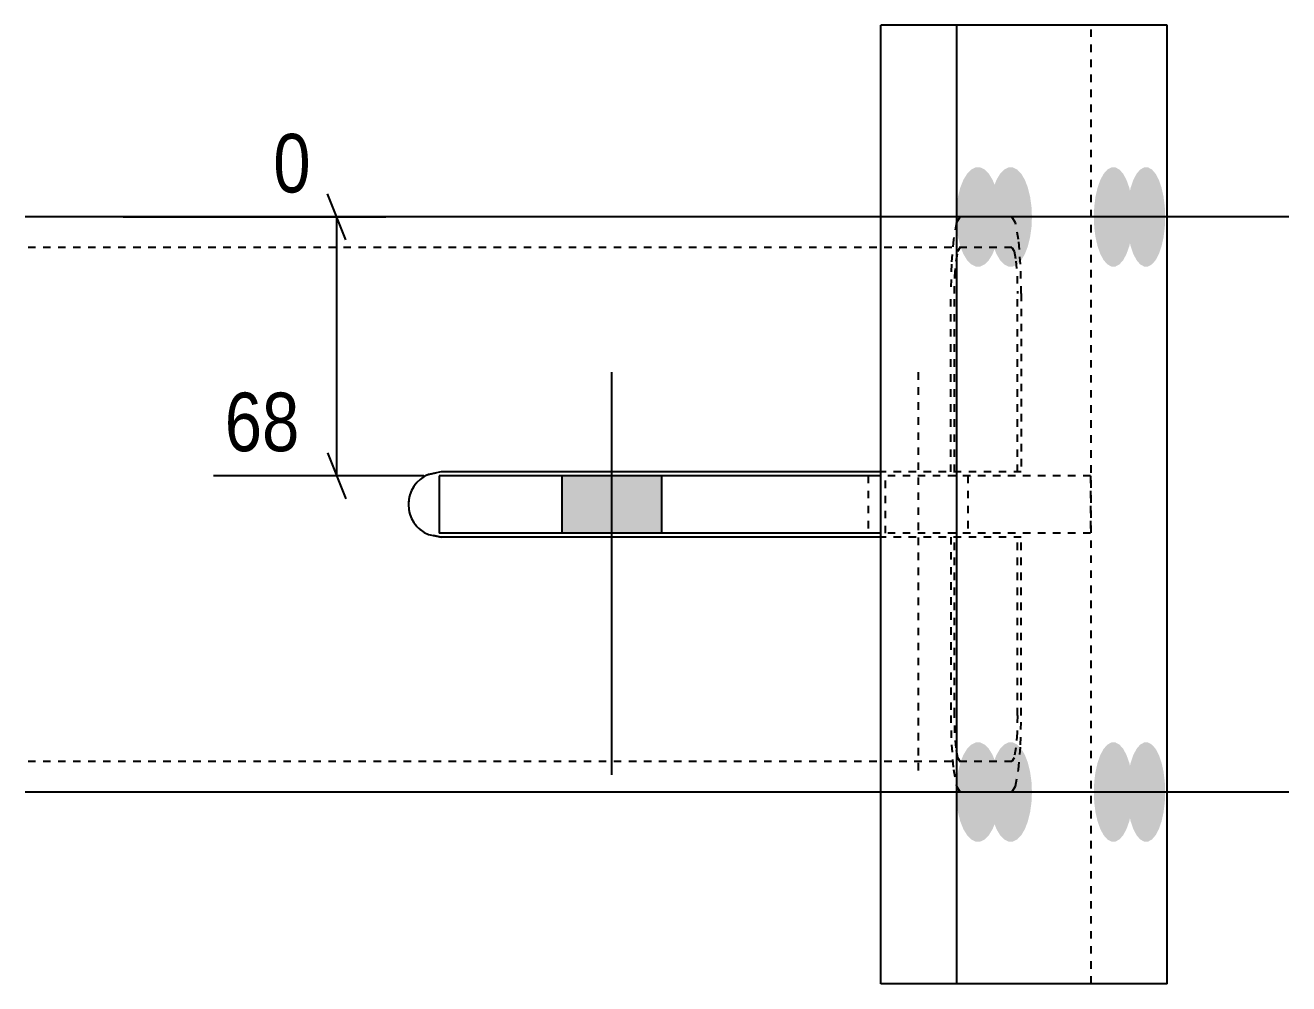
# Model space of a CAD drawing. Header units: millimetres. Extents: x 7 to 46963, y 6 to 1565.
# Drawn here: x 26900.1 to 27229.9, y 9.6 to 259.6 of the extents above; entities that cross this region are included whole.
import ezdxf

# ---------------------------------------------------------------- set-up
doc = ezdxf.new("R2010")
doc.units = ezdxf.units.MM
doc.linetypes.add('DXK_LINE_DOT2', pattern=[3.9198, 1.9599, -1.9599])
doc.layers.add('MÅLSÆTNING', color=7, linetype='Continuous')
doc.layers.add('STÅL', color=7, linetype='Continuous')
doc.styles.add('Arial Narrow', font='ARIALN.TTF', dxfattribs={"height": 0.2})

msp = doc.modelspace()

# ---------------------------------------------------------------- hatches: boundary and pattern name
at = {"layer": 'STÅL', "linetype": 'Continuous'}
for points in [[(27143.05, 209.6), (27143.18, 212.3), (27143.55, 214.89), (27144.14, 217.24), (27144.94, 219.26), (27145.91, 220.86), (27147, 221.96), (27148.16, 222.53), (27149.36, 222.53), (27150.52, 221.96), (27151.61, 220.86), (27152.58, 219.26), (27153.38, 217.24), (27153.97, 214.89), (27154.34, 212.3), (27154.47, 209.6), (27154.34, 206.9), (27153.97, 204.31), (27153.38, 201.96), (27152.58, 199.94), (27151.61, 198.34), (27150.52, 197.24), (27149.36, 196.67), (27148.16, 196.67), (27147, 197.24), (27145.91, 198.34), (27144.94, 199.94), (27144.14, 201.96), (27143.55, 204.31), (27143.18, 206.9)], [(27151.74, 209.6), (27151.86, 212.3), (27152.22, 214.89), (27152.8, 217.24), (27153.58, 219.26), (27154.52, 220.86), (27155.58, 221.96), (27156.71, 222.53), (27157.87, 222.53), (27159.01, 221.96), (27160.07, 220.86), (27161.01, 219.26), (27161.78, 217.24), (27162.36, 214.89), (27162.72, 212.3), (27162.84, 209.6), (27162.72, 206.9), (27162.36, 204.31), (27161.78, 201.96), (27161.01, 199.94), (27160.07, 198.34), (27159.01, 197.24), (27157.87, 196.67), (27156.71, 196.67), (27155.58, 197.24), (27154.52, 198.34), (27153.58, 199.94), (27152.8, 201.96), (27152.22, 204.31), (27151.86, 206.9)], [(27178.99, 209.6), (27179.1, 212.3), (27179.43, 214.89), (27179.97, 217.24), (27180.68, 219.26), (27181.55, 220.86), (27182.52, 221.96), (27183.57, 222.53), (27184.64, 222.53), (27185.68, 221.96), (27186.66, 220.86), (27187.52, 219.26), (27188.24, 217.24), (27188.77, 214.89), (27189.11, 212.3), (27189.22, 209.6), (27189.11, 206.9), (27188.77, 204.31), (27188.24, 201.96), (27187.52, 199.94), (27186.66, 198.34), (27185.68, 197.24), (27184.64, 196.67), (27183.57, 196.67), (27182.52, 197.24), (27181.55, 198.34), (27180.68, 199.94), (27179.97, 201.96), (27179.43, 204.31), (27179.1, 206.9)], [(27187.65, 209.6), (27187.75, 212.3), (27188.08, 214.89), (27188.6, 217.24), (27189.3, 219.26), (27190.14, 220.86), (27191.09, 221.96), (27192.11, 222.53), (27193.15, 222.53), (27194.17, 221.96), (27195.13, 220.86), (27195.97, 219.26), (27196.67, 217.24), (27197.19, 214.89), (27197.51, 212.3), (27197.62, 209.6), (27197.51, 206.9), (27197.19, 204.31), (27196.67, 201.96), (27195.97, 199.94), (27195.13, 198.34), (27194.17, 197.24), (27193.15, 196.67), (27192.11, 196.67), (27191.09, 197.24), (27190.14, 198.34), (27189.3, 199.94), (27188.6, 201.96), (27188.08, 204.31), (27187.75, 206.9)], [(27040.13, 127.1), (27066.13, 127.1), (27066.13, 142.1), (27040.13, 142.1)], [(27143.05, 59.6), (27143.18, 62.3), (27143.55, 64.89), (27144.14, 67.24), (27144.94, 69.26), (27145.91, 70.86), (27147, 71.96), (27148.16, 72.53), (27149.36, 72.53), (27150.52, 71.96), (27151.61, 70.86), (27152.58, 69.26), (27153.38, 67.24), (27153.97, 64.89), (27154.34, 62.3), (27154.47, 59.6), (27154.34, 56.9), (27153.97, 54.31), (27153.38, 51.96), (27152.58, 49.94), (27151.61, 48.34), (27150.52, 47.24), (27149.36, 46.67), (27148.16, 46.67), (27147, 47.24), (27145.91, 48.34), (27144.94, 49.94), (27144.14, 51.96), (27143.55, 54.31), (27143.18, 56.9)], [(27151.74, 59.6), (27151.86, 62.3), (27152.22, 64.89), (27152.8, 67.24), (27153.58, 69.26), (27154.52, 70.86), (27155.58, 71.96), (27156.71, 72.53), (27157.87, 72.53), (27159.01, 71.96), (27160.07, 70.86), (27161.01, 69.26), (27161.78, 67.24), (27162.36, 64.89), (27162.72, 62.3), (27162.84, 59.6), (27162.72, 56.9), (27162.36, 54.31), (27161.78, 51.96), (27161.01, 49.94), (27160.07, 48.34), (27159.01, 47.24), (27157.87, 46.67), (27156.71, 46.67), (27155.58, 47.24), (27154.52, 48.34), (27153.58, 49.94), (27152.8, 51.96), (27152.22, 54.31), (27151.86, 56.9)], [(27178.99, 59.6), (27179.1, 62.3), (27179.43, 64.89), (27179.97, 67.24), (27180.68, 69.26), (27181.55, 70.86), (27182.52, 71.96), (27183.57, 72.53), (27184.64, 72.53), (27185.68, 71.96), (27186.66, 70.86), (27187.52, 69.26), (27188.24, 67.24), (27188.77, 64.89), (27189.11, 62.3), (27189.22, 59.6), (27189.11, 56.9), (27188.77, 54.31), (27188.24, 51.96), (27187.52, 49.94), (27186.66, 48.34), (27185.68, 47.24), (27184.64, 46.67), (27183.57, 46.67), (27182.52, 47.24), (27181.55, 48.34), (27180.68, 49.94), (27179.97, 51.96), (27179.43, 54.31), (27179.1, 56.9)], [(27187.65, 59.6), (27187.75, 62.3), (27188.08, 64.89), (27188.6, 67.24), (27189.3, 69.26), (27190.14, 70.86), (27191.09, 71.96), (27192.11, 72.53), (27193.15, 72.53), (27194.17, 71.96), (27195.13, 70.86), (27195.97, 69.26), (27196.67, 67.24), (27197.19, 64.89), (27197.51, 62.3), (27197.62, 59.6), (27197.51, 56.9), (27197.19, 54.31), (27196.67, 51.96), (27195.97, 49.94), (27195.13, 48.34), (27194.17, 47.24), (27193.15, 46.67), (27192.11, 46.67), (27191.09, 47.24), (27190.14, 48.34), (27189.3, 49.94), (27188.6, 51.96), (27188.08, 54.31), (27187.75, 56.9)]]:
    msp.add_hatch(color=96, dxfattribs=at).paths.add_polyline_path(points)

# ---------------------------------------------------------------- linework, layer by layer
at = {"layer": 'MÅLSÆTNING', "color": 7, "linetype": 'Continuous'}
for p, q in [((26983.81, 203.6), (26979.01, 215.6)), ((26925.66, 209.6), (26994.21, 209.6)), ((26981.41, 142.1), (26981.41, 209.6)), ((26979.01, 148.1), (26983.81, 136.1)), ((27004.13, 142.1), (26949.28, 142.1))]:
    msp.add_line(p, q, dxfattribs=at)
at = {"layer": 'STÅL', "color": 2, "linetype": 'Continuous'}
for p, q in [((27123.43, 9.6), (27123.43, 259.6)), ((27198.12, 259.6), (27123.43, 259.6)), ((27143.28, 9.6), (27143.28, 259.6)), ((27198.12, 9.6), (27198.12, 259.6)), ((27123.43, 209.6), (26900.13, 209.6)), ((27008.63, 143.1), (27005.38, 142.45)), ((27123.43, 142.1), (27008.13, 142.1)), ((27008.13, 142.1), (27008.13, 127.1)), ((27123.43, 143.1), (27008.63, 143.1)), ((27005.38, 126.75), (27008.63, 126.1)), ((27123.43, 127.1), (27008.13, 127.1)), ((27123.43, 126.1), (27008.63, 126.1)), ((27123.43, 59.6), (26900.13, 59.6)), ((27198.12, 9.6), (27123.43, 9.6))]:
    msp.add_line(p, q, dxfattribs=at)
at = {"layer": 'STÅL', "color": 7, "linetype": 'DXK_LINE_DOT2'}
for p, q in [((27178.27, 9.6), (27178.27, 259.6)), ((27157.6, 209.6), (26900.13, 209.6)), ((27143.15, 208.08), (27142.36, 203.74)), ((27143.15, 208.08), (27143.28, 208.28)), ((27143.28, 208.28), (27144.09, 209.6)), ((27158.54, 208.08), (27157.6, 209.6)), ((27159.34, 203.74), (27158.54, 208.08)), ((27157.6, 201.6), (26900.13, 201.6)), ((27142.36, 203.74), (27141.82, 197.25)), ((27143.53, 200.69), (27144.09, 201.6)), ((27157.6, 201.6), (27158.16, 200.69)), ((27159.87, 197.25), (27159.34, 203.74)), ((27142.73, 194.19), (27143.05, 198.09)), ((27143.05, 198.09), (27143.53, 200.69)), ((27158.16, 200.69), (27158.64, 198.09)), ((27158.64, 198.09), (27158.96, 194.19)), ((27141.82, 197.25), (27141.64, 189.6)), ((27160.05, 189.6), (27159.87, 197.25)), ((27142.62, 189.6), (27142.73, 194.19)), ((27158.96, 194.19), (27159.07, 189.6)), ((27141.64, 143.1), (27141.64, 189.6)), ((27142.62, 143.1), (27142.62, 189.6)), ((27159.07, 143.1), (27159.07, 189.6)), ((27160.05, 189.6), (27160.05, 143.1)), ((27005.38, 142.45), (27008.63, 143.1)), ((27160.05, 143.1), (27008.63, 143.1)), ((27178.13, 142.1), (27123.43, 142.1)), ((27124.64, 127.1), (27124.64, 142.1)), ((27178.13, 142.1), (27178.13, 127.1)), ((27008.63, 126.1), (27005.38, 126.75)), ((27160.05, 126.1), (27008.63, 126.1)), ((27178.13, 127.1), (27123.43, 127.1)), ((27141.64, 126.1), (27141.64, 79.6)), ((27142.62, 79.6), (27142.62, 126.1)), ((27159.07, 79.6), (27159.07, 126.1)), ((27160.05, 79.6), (27160.05, 126.1)), ((27141.64, 79.6), (27141.82, 71.95)), ((27142.73, 75.01), (27142.62, 79.6)), ((27159.07, 79.6), (27158.96, 75.01)), ((27159.87, 71.95), (27160.05, 79.6)), ((27143.05, 71.11), (27142.73, 75.01)), ((27158.96, 75.01), (27158.64, 71.11)), ((27141.82, 71.95), (27142.36, 65.46)), ((27143.53, 68.51), (27143.05, 71.11)), ((27158.64, 71.11), (27158.16, 68.51)), ((27159.34, 65.46), (27159.87, 71.95)), ((27157.6, 67.6), (26900.13, 67.6)), ((27144.09, 67.6), (27143.53, 68.51)), ((27158.16, 68.51), (27157.6, 67.6)), ((27142.36, 65.46), (27143.15, 61.12)), ((27158.54, 61.12), (27159.34, 65.46)), ((27157.6, 59.6), (26900.13, 59.6)), ((27143.15, 61.12), (27144.09, 59.6)), ((27157.6, 59.6), (27158.54, 61.12))]:
    msp.add_line(p, q, dxfattribs=at)
at = {"layer": 'STÅL', "color": 96, "linetype": 'Continuous'}
for p, q in [((27185.98, 209.6), (27081.76, 209.6)), ((27194.51, 209.6), (27090.29, 209.6)), ((27221.32, 209.6), (27117.11, 209.6)), ((27229.85, 209.6), (27125.64, 209.6)), ((27053.13, 169.1), (27053.13, 64.1)), ((27040.13, 142.1), (27040.13, 127.1)), ((27066.13, 142.1), (27066.13, 127.1)), ((27185.98, 59.6), (27081.76, 59.6)), ((27194.51, 59.6), (27090.29, 59.6)), ((27221.32, 59.6), (27117.11, 59.6)), ((27229.85, 59.6), (27125.64, 59.6))]:
    msp.add_line(p, q, dxfattribs=at)
at = {"layer": 'STÅL', "color": 96, "linetype": 'DXK_LINE_DOT2'}
for p, q in [((27133.13, 169.1), (27133.13, 64.1)), ((27120.13, 142.1), (27120.13, 127.1)), ((27146.13, 142.1), (27146.13, 127.1))]:
    msp.add_line(p, q, dxfattribs=at)
at = {"layer": 'STÅL', "color": 2, "linetype": 'Continuous'}
msp.add_arc((27008.63, 134.6), 8.5, 112.5, 247.5, dxfattribs=at)
at = {"layer": 'STÅL', "color": 7, "linetype": 'DXK_LINE_DOT2'}
msp.add_arc((27008.63, 134.6), 8.5, 112.5, 247.5, dxfattribs=at)

# ---------------------------------------------------------------- wipeouts: each hides what was drawn before it
at = {"color": 0, "linetype": 'Continuous'}
msp.add_wipeout([(26974.89, 145.3), (26974.89, 167.7), (26948.99, 167.7), (26948.99, 145.3)], dxfattribs=at).dxf.layer = 'MÅLSÆTNING'

# ---------------------------------------------------------------- next in the draw order: texts
at = {"layer": 'MÅLSÆTNING', "color": 3, "linetype": 'Continuous', "style": 'Arial Narrow'}
msp.add_text('68', height=15.271, dxfattribs=at).set_placement((26952.19, 148.5))

# ---------------------------------------------------------------- next in the draw order: wipeouts: each hides what was drawn before it
at = {"color": 0, "linetype": 'Continuous'}
msp.add_wipeout([(26977.81, 212.8), (26977.81, 235.2), (26961.66, 235.2), (26961.66, 212.8)], dxfattribs=at).dxf.layer = 'MÅLSÆTNING'

# ---------------------------------------------------------------- next in the draw order: texts
at = {"layer": 'MÅLSÆTNING', "color": 3, "linetype": 'Continuous', "style": 'Arial Narrow'}
msp.add_text('0', height=15.27, dxfattribs=at).set_placement((26964.86, 216))

doc.saveas('drawing.dxf')
